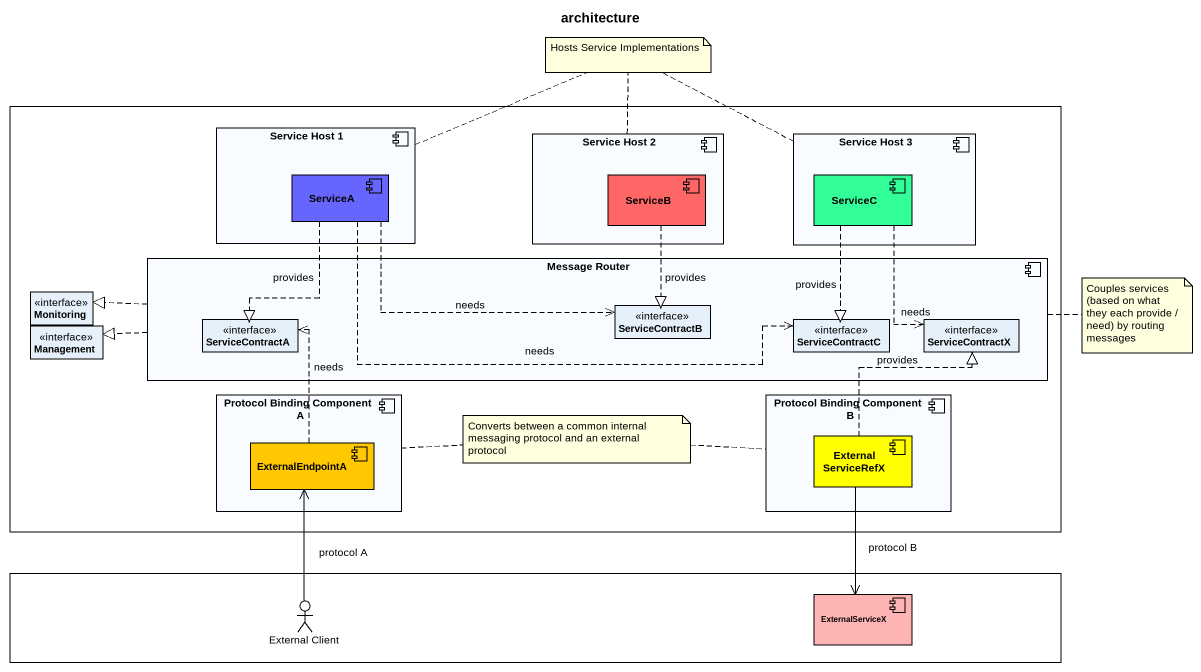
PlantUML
@startuml
title architecture
allowmixing
hide circle
hide empty members
rectangle " " as rectangle1 {
  component "Service Host 1" as Service_Host_1 {
    component ServiceA #6666FF
  }
  component "Service Host 2" as Service_Host_2 {
    component ServiceB #FF6666
  }
  component "Service Host 3" as Service_Host_3 {
    component ServiceC #33FF99
  }
  component "Message Router" as Message_Router {
    interface ServiceContractB
    interface ServiceContractA
    interface ServiceContractC
    interface ServiceContractX
  }
  interface Monitoring
  interface Management
  component "Protocol Binding Component A" as Protocol_Binding_Component_A {
    component ExternalEndpointA #FFC800
  }
  component "Protocol Binding Component B" as Protocol_Binding_Component_B {
    component ExternalServiceRefX #FFFF00
  }
}
rectangle " " as rectangle2 {
  actor "External Client" as External_Client
  component ExternalServiceX #FFB4B4
}
ServiceA .right.> ServiceContractB : needs
ServiceA ..|> ServiceContractA : provides
ServiceA .right.> ServiceContractC : needs
ServiceB ..|> ServiceContractB : provides
ServiceC ..|> ServiceContractC : provides
ServiceC ..> ServiceContractX : needs
Message_Router .left.|> Monitoring
Message_Router .left.|> Management
ExternalEndpointA .up.> ServiceContractA : needs
ExternalServiceRefX .up.|> ServiceContractX : provides
ExternalServiceRefX --> ExternalServiceX : protocol B
External_Client -up-> ExternalEndpointA : protocol A
note as N1
  Hosts Service Implementations
end note
N1 .. Service_Host_1
N1 .. Service_Host_2
N1 .. Service_Host_3
note right of Message_Router : Couples services (based on what they each provide / need) by routing messages
note as N3
  Converts between a common internal messaging protocol and an external protocol
end note
N3 .. Protocol_Binding_Component_A
N3 .. Protocol_Binding_Component_B
@enduml
